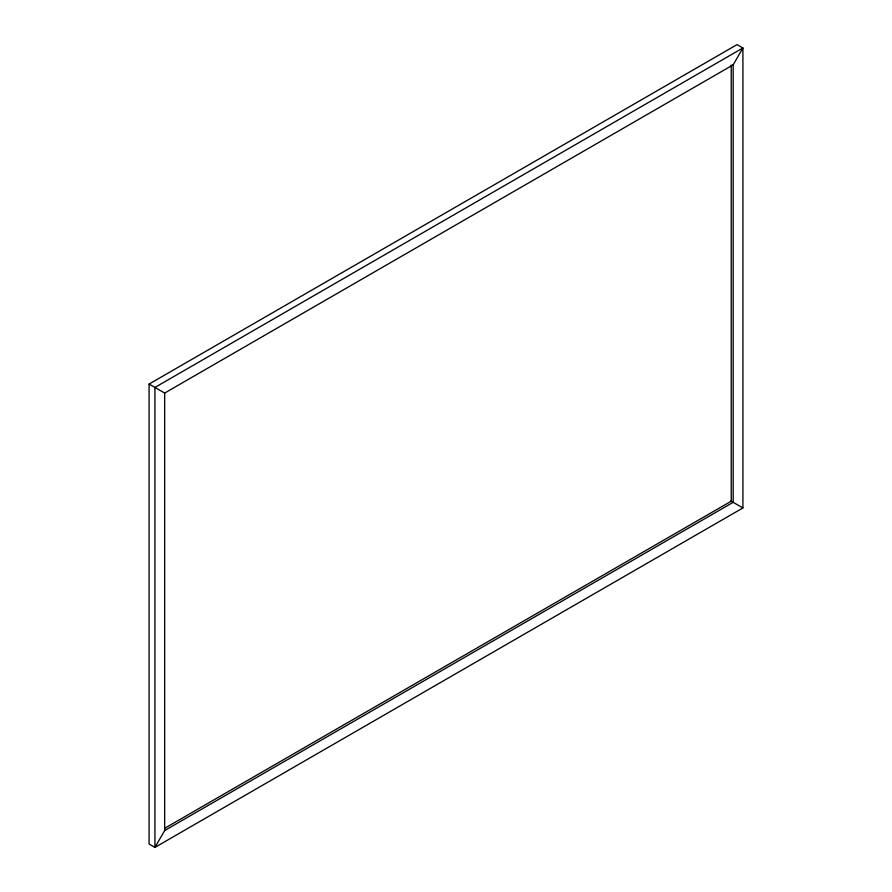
<?xml version="1.0" encoding="UTF-8"?>
<svg xmlns="http://www.w3.org/2000/svg" width="892" height="892" viewBox="0 0 892 892"><rect width="100%" height="100%" fill="white"/><g stroke="black" fill="none" stroke-linecap="round" stroke-linejoin="round"><path stroke-width="1.34" d="M164.663 830.552L154.929 847.4L149.087 844.033L149.087 384.062L737.071 44.6L742.913 47.967L742.913 507.938L154.929 847.4L154.929 387.44L742.913 47.967L733.179 64.826L733.179 502.319L164.663 830.552L164.663 393.06L149.087 384.062M164.663 393.06L733.179 64.826M165.12 828.032L731.228 501.192L731.228 65.094M730.849 500.969L742.913 507.938"/></g></svg>
